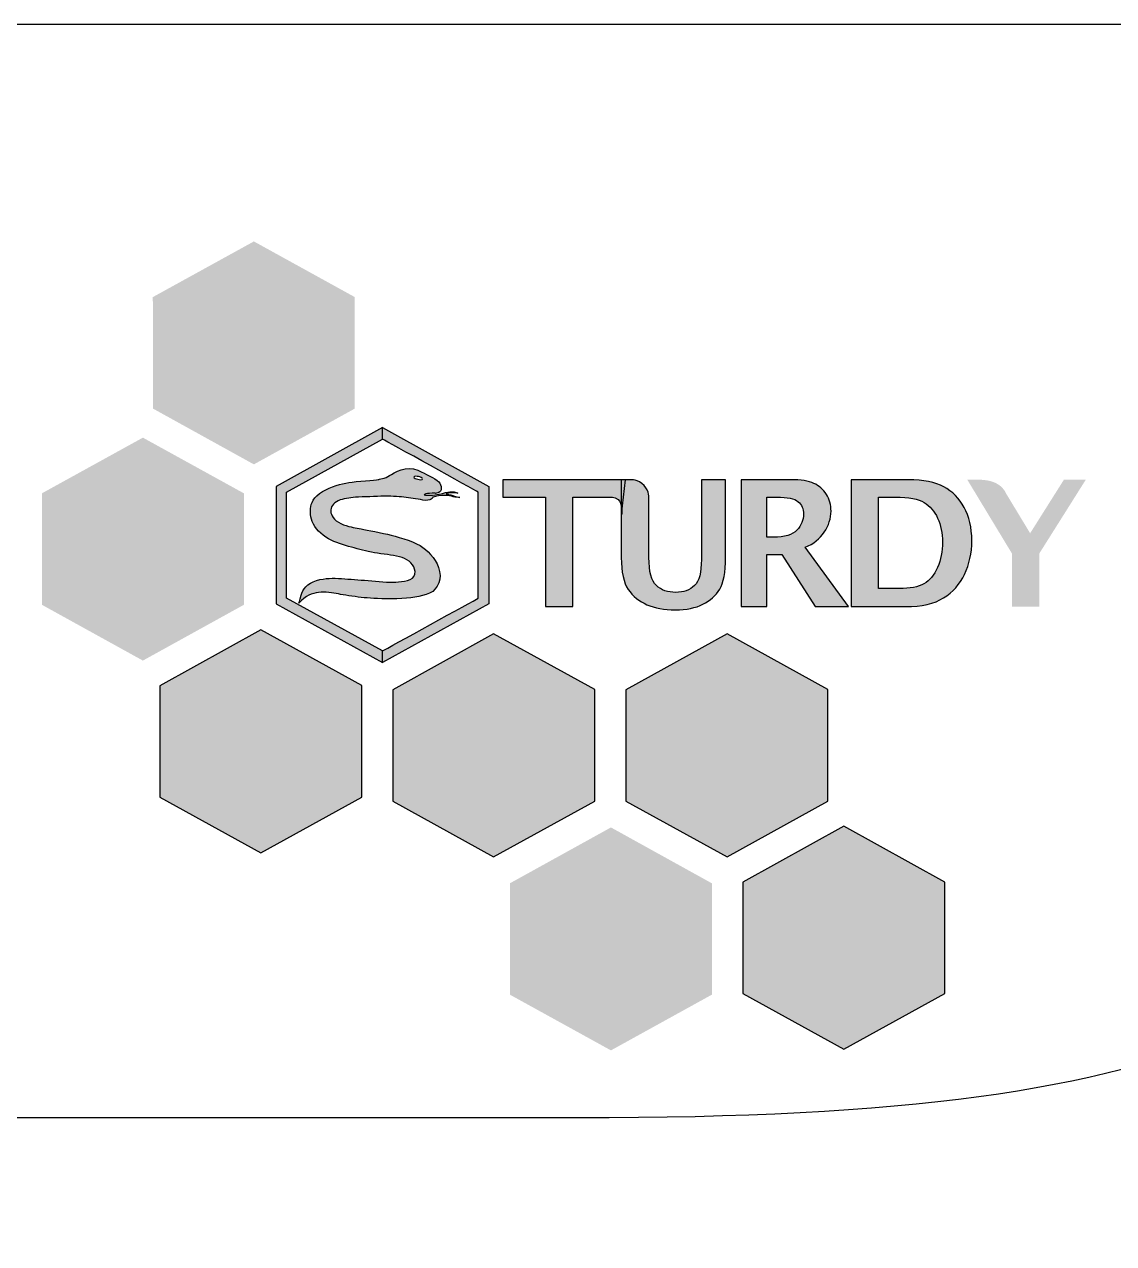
# Model space of a CAD drawing. Header units: millimetres. Extents: x -180913 to 13185, y -18310 to 9270.
# Drawn here: x 5751.2 to 5823.3, y 3853.8 to 3934.6 of the extents above; entities that cross this region are included whole.
import ezdxf

# ---------------------------------------------------------------- set-up
doc = ezdxf.new("R2010")
doc.units = ezdxf.units.MM
doc.header["$MEASUREMENT"] = 0
doc.layers.get('0').update_dxf_attribs({"lineweight": 25})

msp = doc.modelspace()

# ---------------------------------------------------------------- hatches: boundary and pattern name
h = msp.add_hatch(color=256)
edge = h.paths.add_edge_path()
edge.add_spline(control_points=[(5759.703, 3916.495), (5759.703, 3916.495), (5759.712, 3909.113), (5759.712, 3909.113)], knot_values=[-0.833333, -0.833333, -0.833333, -0.833333, -0.666667, -0.666667, -0.666667, -0.666667], degree=3, periodic=0)
edge.add_spline(control_points=[(5759.712, 3909.113), (5759.712, 3909.113), (5766.394, 3905.418), (5766.394, 3905.418)], knot_values=[-0.666667, -0.666667, -0.666667, -0.666667, -0.5, -0.5, -0.5, -0.5], degree=3, periodic=0)
edge.add_spline(control_points=[(5766.394, 3905.418), (5766.394, 3905.418), (5773.077, 3909.113), (5773.077, 3909.113)], knot_values=[-0.5, -0.5, -0.5, -0.5, -0.333333, -0.333333, -0.333333, -0.333333], degree=3, periodic=0)
edge.add_spline(control_points=[(5773.077, 3909.113), (5773.077, 3909.113), (5773.077, 3916.495), (5773.077, 3916.495)], knot_values=[-0.333333, -0.333333, -0.333333, -0.333333, -0.166667, -0.166667, -0.166667, -0.166667], degree=3, periodic=0)
edge.add_spline(control_points=[(5773.077, 3916.495), (5773.077, 3916.495), (5766.394, 3920.181), (5766.394, 3920.181)], knot_values=[-0.166667, -0.166667, -0.166667, -0.166667, 0, 0, 0, 0], degree=3, periodic=0)
edge.add_spline(control_points=[(5766.394, 3920.181), (5766.394, 3920.181), (5759.703, 3916.495), (5759.703, 3916.495)], knot_values=[-1, -1, -1, -1, -0.833333, -0.833333, -0.833333, -0.833333], degree=3, periodic=0)
h = msp.add_hatch(color=256)
edge = h.paths.add_edge_path()
edge.add_spline(control_points=[(5767.868, 3903.963), (5767.868, 3903.963), (5774.92, 3907.859), (5774.92, 3907.859), (5774.92, 3907.859), (5774.92, 3907.859), (5774.92, 3907.094), (5774.92, 3907.094), (5774.92, 3907.094), (5774.92, 3907.094), (5768.565, 3903.584), (5768.565, 3903.584), (5768.565, 3903.584), (5768.565, 3903.584), (5768.565, 3896.563), (5768.565, 3896.563), (5768.565, 3896.563), (5768.565, 3896.563), (5774.92, 3893.063), (5774.92, 3893.063), (5774.92, 3893.063), (5774.92, 3893.063), (5774.92, 3892.296), (5774.92, 3892.296), (5774.92, 3892.296), (5774.92, 3892.296), (5767.868, 3896.185), (5767.868, 3896.185), (5767.868, 3896.185), (5767.868, 3896.185), (5767.868, 3903.963), (5767.868, 3903.963)], knot_values=[0, 0, 0, 0, 0.125, 0.125, 0.125, 0.125, 0.25, 0.25, 0.25, 0.25, 0.375, 0.375, 0.375, 0.375, 0.5, 0.5, 0.5, 0.5, 0.625, 0.625, 0.625, 0.625, 0.75, 0.75, 0.75, 0.75, 0.875, 0.875, 0.875, 0.875, 1, 1, 1, 1], degree=3, periodic=1)
h = msp.add_hatch(color=256)
edge = h.paths.add_edge_path()
edge.add_spline(control_points=[(5774.92, 3892.296), (5774.92, 3892.296), (5781.943, 3896.185), (5781.943, 3896.185), (5781.943, 3896.185), (5781.943, 3896.185), (5781.943, 3903.963), (5781.943, 3903.963), (5781.943, 3903.963), (5781.943, 3903.963), (5774.92, 3907.859), (5774.92, 3907.859), (5774.92, 3907.859), (5774.92, 3907.859), (5774.92, 3907.094), (5774.92, 3907.094), (5774.92, 3907.094), (5775.236, 3906.917), (5780.94, 3903.761), (5781.247, 3903.584), (5781.247, 3903.584), (5781.247, 3903.23), (5781.256, 3896.917), (5781.256, 3896.563), (5781.256, 3896.563), (5780.94, 3896.387), (5775.236, 3893.239), (5774.92, 3893.063), (5774.92, 3893.063), (5774.92, 3893.063), (5774.92, 3892.296), (5774.92, 3892.296)], knot_values=[0, 0, 0, 0, 0.125, 0.125, 0.125, 0.125, 0.25, 0.25, 0.25, 0.25, 0.375, 0.375, 0.375, 0.375, 0.5, 0.5, 0.5, 0.5, 0.625, 0.625, 0.625, 0.625, 0.75, 0.75, 0.75, 0.75, 0.875, 0.875, 0.875, 0.875, 1, 1, 1, 1], degree=3, periodic=1)
h = msp.add_hatch(color=256)
edge = h.paths.add_edge_path()
edge.add_spline(control_points=[(5752.358, 3903.501), (5752.358, 3903.501), (5752.358, 3896.12), (5752.358, 3896.12)], knot_values=[-0.833333, -0.833333, -0.833333, -0.833333, -0.666667, -0.666667, -0.666667, -0.666667], degree=3, periodic=0)
edge.add_spline(control_points=[(5752.358, 3896.12), (5752.358, 3896.12), (5759.045, 3892.425), (5759.045, 3892.425)], knot_values=[-0.666667, -0.666667, -0.666667, -0.666667, -0.5, -0.5, -0.5, -0.5], degree=3, periodic=0)
edge.add_spline(control_points=[(5759.045, 3892.425), (5759.045, 3892.425), (5765.733, 3896.12), (5765.733, 3896.12)], knot_values=[-0.5, -0.5, -0.5, -0.5, -0.333333, -0.333333, -0.333333, -0.333333], degree=3, periodic=0)
edge.add_spline(control_points=[(5765.733, 3896.12), (5765.733, 3896.12), (5765.733, 3903.501), (5765.733, 3903.501)], knot_values=[-0.333333, -0.333333, -0.333333, -0.333333, -0.166667, -0.166667, -0.166667, -0.166667], degree=3, periodic=0)
edge.add_spline(control_points=[(5765.733, 3903.501), (5765.733, 3903.501), (5759.045, 3907.188), (5759.045, 3907.188)], knot_values=[-0.166667, -0.166667, -0.166667, -0.166667, 0, 0, 0, 0], degree=3, periodic=0)
edge.add_spline(control_points=[(5759.045, 3907.188), (5759.045, 3907.188), (5752.358, 3903.501), (5752.358, 3903.501)], knot_values=[-1, -1, -1, -1, -0.833333, -0.833333, -0.833333, -0.833333], degree=3, periodic=0)
h = msp.add_hatch(color=256)
edge = h.paths.add_edge_path(flags=16)
edge.add_spline(control_points=[(5777.249, 3904.43), (5777.166, 3904.451), (5776.969, 3904.516), (5776.987, 3904.582), (5776.987, 3904.582), (5777.005, 3904.648), (5777.213, 3904.631), (5777.3, 3904.607), (5777.3, 3904.607), (5777.375, 3904.586), (5777.575, 3904.532), (5777.569, 3904.453), (5777.569, 3904.453), (5777.562, 3904.374), (5777.333, 3904.409), (5777.249, 3904.43)], knot_values=[0, 0, 0, 0, 0.25, 0.25, 0.25, 0.25, 0.5, 0.5, 0.5, 0.5, 0.75, 0.75, 0.75, 0.75, 1, 1, 1, 1], degree=3, periodic=1)
edge = h.paths.add_edge_path()
edge.add_spline(control_points=[(5779.562, 3903.36), (5779.692, 3903.304), (5779.965, 3903.225), (5780.032, 3903.229), (5780.032, 3903.229), (5780.032, 3903.229), (5780.032, 3903.229), (5780.032, 3903.229)], knot_values=[-1, -1, -1, -1, -0.978723, -0.978723, -0.978723, -0.978723, -0.978723, -0.978723, -0.978723, -0.978723], degree=3, periodic=0)
edge.add_spline(control_points=[(5780.032, 3903.229), (5780.032, 3903.229), (5779.692, 3903.24), (5779.587, 3903.276), (5779.587, 3903.276), (5779.483, 3903.312), (5779.24, 3903.368), (5779.038, 3903.364), (5779.038, 3903.364), (5778.837, 3903.36), (5778.404, 3903.304), (5778.258, 3903.254), (5778.258, 3903.254), (5778.258, 3903.254), (5778.141, 3902.941), (5777.572, 3903.056), (5777.572, 3903.056), (5777.162, 3903.138), (5776.73, 3903.192), (5776.332, 3903.24), (5776.332, 3903.24), (5775.934, 3903.288), (5775.414, 3903.332), (5774.811, 3903.304), (5774.811, 3903.304), (5774.208, 3903.276), (5773.349, 3903.268), (5772.963, 3903.224), (5772.963, 3903.224), (5772.578, 3903.18), (5772.163, 3903.128), (5771.861, 3902.944), (5771.861, 3902.944), (5771.56, 3902.759), (5771.438, 3902.447), (5771.493, 3902.21), (5771.493, 3902.21), (5771.547, 3901.974), (5771.811, 3901.605), (5772.331, 3901.421), (5772.331, 3901.421), (5772.85, 3901.237), (5773.114, 3901.221), (5773.508, 3901.144), (5773.508, 3901.144), (5773.902, 3901.068), (5774.853, 3900.892), (5775.49, 3900.728), (5775.49, 3900.728), (5776.127, 3900.563), (5777.141, 3900.259), (5777.585, 3899.914), (5777.585, 3899.914), (5778.029, 3899.57), (5778.569, 3899.029), (5778.695, 3898.328), (5778.695, 3898.328), (5778.821, 3897.626), (5778.452, 3896.969), (5777.803, 3896.797), (5777.803, 3896.797), (5777.153, 3896.625), (5776.483, 3896.505), (5775.511, 3896.513), (5775.511, 3896.513), (5774.539, 3896.521), (5774.023, 3896.549), (5773.5, 3896.609), (5773.5, 3896.609), (5772.976, 3896.669), (5772.352, 3896.773), (5771.987, 3896.837), (5771.987, 3896.837), (5771.623, 3896.901), (5771.116, 3897.013), (5770.68, 3896.937), (5770.68, 3896.937), (5770.244, 3896.861), (5769.834, 3896.749), (5769.369, 3896.224), (5769.369, 3896.224), (5769.369, 3896.224), (5769.436, 3896.38), (5769.52, 3896.753), (5769.52, 3896.753), (5769.603, 3897.126), (5769.926, 3897.55), (5770.538, 3897.727), (5770.538, 3897.727), (5771.149, 3897.903), (5771.627, 3897.891), (5772.197, 3897.855), (5772.197, 3897.855), (5772.767, 3897.819), (5773.32, 3897.775), (5773.956, 3897.719), (5773.956, 3897.719), (5774.593, 3897.663), (5775.331, 3897.598), (5775.787, 3897.626), (5775.787, 3897.626), (5776.244, 3897.655), (5776.977, 3897.679), (5777.053, 3898.147), (5777.053, 3898.147), (5777.128, 3898.616), (5776.801, 3899.009), (5776.374, 3899.181), (5776.374, 3899.181), (5775.946, 3899.353), (5775.393, 3899.422), (5774.807, 3899.502), (5774.807, 3899.502), (5774.22, 3899.582), (5773.693, 3899.706), (5773.223, 3899.834), (5773.223, 3899.834), (5772.754, 3899.962), (5772.184, 3900.107), (5771.694, 3900.315), (5771.694, 3900.315), (5771.204, 3900.523), (5770.701, 3900.884), (5770.425, 3901.305), (5770.425, 3901.305), (5770.148, 3901.725), (5770.127, 3902.206), (5770.144, 3902.503), (5770.144, 3902.503), (5770.161, 3902.799), (5770.341, 3903.284), (5770.931, 3903.621), (5770.931, 3903.621), (5771.522, 3903.957), (5772.163, 3904.126), (5772.678, 3904.214), (5772.678, 3904.214), (5773.194, 3904.302), (5774.437, 3904.371), (5774.632, 3904.417), (5774.632, 3904.417), (5774.664, 3904.424), (5775.096, 3904.492), (5775.373, 3904.673), (5775.373, 3904.673), (5775.649, 3904.855), (5776.55, 3905.376), (5777.241, 3905.043), (5777.241, 3905.043), (5777.932, 3904.711), (5778.039, 3904.652), (5778.539, 3904.348), (5778.539, 3904.348), (5778.815, 3904.18), (5778.87, 3903.691), (5778.712, 3903.593), (5778.712, 3903.593), (5778.528, 3903.478), (5778.401, 3903.502), (5778.401, 3903.502), (5778.401, 3903.502), (5778.401, 3903.502), (5778.02, 3903.505), (5777.89, 3903.484), (5777.89, 3903.484), (5777.761, 3903.464), (5777.547, 3903.396), (5777.748, 3903.388), (5777.748, 3903.388), (5777.949, 3903.38), (5778.448, 3903.372), (5778.808, 3903.472), (5778.808, 3903.472), (5779.168, 3903.573), (5779.603, 3903.7), (5779.907, 3903.502)], knot_values=[-0.978723, -0.978723, -0.978723, -0.978723, -0.957447, -0.957447, -0.957447, -0.957447, -0.93617, -0.93617, -0.93617, -0.93617, -0.914894, -0.914894, -0.914894, -0.914894, -0.893617, -0.893617, -0.893617, -0.893617, -0.87234, -0.87234, -0.87234, -0.87234, -0.851064, -0.851064, -0.851064, -0.851064, -0.829787, -0.829787, -0.829787, -0.829787, -0.808511, -0.808511, -0.808511, -0.808511, -0.787234, -0.787234, -0.787234, -0.787234, -0.765957, -0.765957, -0.765957, -0.765957, -0.744681, -0.744681, -0.744681, -0.744681, -0.723404, -0.723404, -0.723404, -0.723404, -0.702128, -0.702128, -0.702128, -0.702128, -0.680851, -0.680851, -0.680851, -0.680851, -0.659574, -0.659574, -0.659574, -0.659574, -0.638298, -0.638298, -0.638298, -0.638298, -0.617021, -0.617021, -0.617021, -0.617021, -0.595745, -0.595745, -0.595745, -0.595745, -0.574468, -0.574468, -0.574468, -0.574468, -0.553191, -0.553191, -0.553191, -0.553191, -0.531915, -0.531915, -0.531915, -0.531915, -0.510638, -0.510638, -0.510638, -0.510638, -0.489362, -0.489362, -0.489362, -0.489362, -0.468085, -0.468085, -0.468085, -0.468085, -0.446809, -0.446809, -0.446809, -0.446809, -0.425532, -0.425532, -0.425532, -0.425532, -0.404255, -0.404255, -0.404255, -0.404255, -0.382979, -0.382979, -0.382979, -0.382979, -0.361702, -0.361702, -0.361702, -0.361702, -0.340426, -0.340426, -0.340426, -0.340426, -0.319149, -0.319149, -0.319149, -0.319149, -0.297872, -0.297872, -0.297872, -0.297872, -0.276596, -0.276596, -0.276596, -0.276596, -0.255319, -0.255319, -0.255319, -0.255319, -0.234043, -0.234043, -0.234043, -0.234043, -0.212766, -0.212766, -0.212766, -0.212766, -0.191489, -0.191489, -0.191489, -0.191489, -0.170213, -0.170213, -0.170213, -0.170213, -0.148936, -0.148936, -0.148936, -0.148936, -0.12766, -0.12766, -0.12766, -0.12766, -0.106383, -0.106383, -0.106383, -0.106383, -0.085106, -0.085106, -0.085106, -0.085106, -0.06383, -0.06383, -0.06383, -0.06383, -0.042553, -0.042553, -0.042553, -0.042553], degree=3, periodic=0)
edge.add_spline(control_points=[(5779.907, 3903.502), (5779.907, 3903.502), (5779.625, 3903.613), (5779.135, 3903.46), (5779.135, 3903.46), (5779.135, 3903.46), (5779.432, 3903.416), (5779.562, 3903.36)], knot_values=[-0.042553, -0.042553, -0.042553, -0.042553, -0.021277, -0.021277, -0.021277, -0.021277, 0, 0, 0, 0], degree=3, periodic=0)
h = msp.add_hatch(color=256)
edge = h.paths.add_edge_path()
edge.add_spline(control_points=[(5785.693, 3896.001), (5785.693, 3896.001), (5785.693, 3903.242), (5785.693, 3903.242), (5785.693, 3903.242), (5785.693, 3903.242), (5782.887, 3903.242), (5782.887, 3903.242), (5782.887, 3903.242), (5782.887, 3903.242), (5782.887, 3904.402), (5782.887, 3904.402), (5782.887, 3904.402), (5782.887, 3904.402), (5790.997, 3904.402), (5790.997, 3904.402), (5790.997, 3904.402), (5790.997, 3904.402), (5790.746, 3902.092), (5790.746, 3902.092), (5790.746, 3902.092), (5790.746, 3902.092), (5790.797, 3902.887), (5790.519, 3903.085), (5790.519, 3903.085), (5790.242, 3903.283), (5789.974, 3903.242), (5789.974, 3903.242), (5789.974, 3903.242), (5789.974, 3903.242), (5789.733, 3903.242), (5789.733, 3903.242), (5789.733, 3903.242), (5789.733, 3903.242), (5787.517, 3903.242), (5787.517, 3903.242), (5787.517, 3903.242), (5787.517, 3903.242), (5787.517, 3896.001), (5787.517, 3896.001), (5787.517, 3896.001), (5787.517, 3896.001), (5785.693, 3896.001), (5785.693, 3896.001)], knot_values=[0, 0, 0, 0, 0.090909, 0.090909, 0.090909, 0.090909, 0.181818, 0.181818, 0.181818, 0.181818, 0.272727, 0.272727, 0.272727, 0.272727, 0.363636, 0.363636, 0.363636, 0.363636, 0.454545, 0.454545, 0.454545, 0.454545, 0.545455, 0.545455, 0.545455, 0.545455, 0.636364, 0.636364, 0.636364, 0.636364, 0.727273, 0.727273, 0.727273, 0.727273, 0.818182, 0.818182, 0.818182, 0.818182, 0.909091, 0.909091, 0.909091, 0.909091, 1, 1, 1, 1], degree=3, periodic=1)
h = msp.add_hatch(color=256)
edge = h.paths.add_edge_path()
edge.add_spline(control_points=[(5790.724, 3904.402), (5790.724, 3904.402), (5791.338, 3904.402), (5791.338, 3904.402), (5791.338, 3904.402), (5791.338, 3904.402), (5791.846, 3904.433), (5792.239, 3904.018), (5792.239, 3904.018), (5792.597, 3903.638), (5792.549, 3903.171), (5792.549, 3903.171), (5792.549, 3903.171), (5792.549, 3903.171), (5792.549, 3899.247), (5792.549, 3899.247), (5792.549, 3899.247), (5792.549, 3898.315), (5792.714, 3897.697), (5793.044, 3897.394), (5793.044, 3897.394), (5793.375, 3897.09), (5793.804, 3896.939), (5794.329, 3896.939), (5794.329, 3896.939), (5794.848, 3896.939), (5795.261, 3897.088), (5795.568, 3897.388), (5795.568, 3897.388), (5795.875, 3897.688), (5796.028, 3898.265), (5796.028, 3899.122), (5796.028, 3899.122), (5796.028, 3899.122), (5796.028, 3904.402), (5796.028, 3904.402), (5796.028, 3904.402), (5796.028, 3904.402), (5797.621, 3904.402), (5797.621, 3904.402), (5797.621, 3904.402), (5797.621, 3904.402), (5797.621, 3899.241), (5797.621, 3899.241), (5797.621, 3899.241), (5797.621, 3898.268), (5797.493, 3897.571), (5797.238, 3897.149), (5797.238, 3897.149), (5796.983, 3896.728), (5796.613, 3896.395), (5796.131, 3896.153), (5796.131, 3896.153), (5795.649, 3895.911), (5795.036, 3895.79), (5794.297, 3895.79), (5794.297, 3895.79), (5793.568, 3895.79), (5792.944, 3895.903), (5792.421, 3896.127), (5792.421, 3896.127), (5791.899, 3896.352), (5791.485, 3896.687), (5791.18, 3897.132), (5791.18, 3897.132), (5790.877, 3897.576), (5790.724, 3898.286), (5790.724, 3899.258), (5790.724, 3899.258), (5790.724, 3899.258), (5790.724, 3904.402), (5790.724, 3904.402)], knot_values=[0, 0, 0, 0, 0.055556, 0.055556, 0.055556, 0.055556, 0.111111, 0.111111, 0.111111, 0.111111, 0.166667, 0.166667, 0.166667, 0.166667, 0.222222, 0.222222, 0.222222, 0.222222, 0.277778, 0.277778, 0.277778, 0.277778, 0.333333, 0.333333, 0.333333, 0.333333, 0.388889, 0.388889, 0.388889, 0.388889, 0.444444, 0.444444, 0.444444, 0.444444, 0.5, 0.5, 0.5, 0.5, 0.555556, 0.555556, 0.555556, 0.555556, 0.611111, 0.611111, 0.611111, 0.611111, 0.666667, 0.666667, 0.666667, 0.666667, 0.722222, 0.722222, 0.722222, 0.722222, 0.777778, 0.777778, 0.777778, 0.777778, 0.833333, 0.833333, 0.833333, 0.833333, 0.888889, 0.888889, 0.888889, 0.888889, 0.944444, 0.944444, 0.944444, 0.944444, 1, 1, 1, 1], degree=3, periodic=1)
h = msp.add_hatch(color=256)
edge = h.paths.add_edge_path(flags=16)
edge.add_spline(control_points=[(5800.368, 3900.589), (5800.368, 3900.589), (5800.786, 3900.589), (5800.786, 3900.589), (5800.786, 3900.589), (5801.536, 3900.589), (5802.057, 3900.746), (5802.347, 3901.061), (5802.347, 3901.061), (5802.637, 3901.376), (5802.784, 3901.731), (5802.784, 3902.128), (5802.784, 3902.128), (5802.784, 3902.473), (5802.666, 3902.746), (5802.432, 3902.948), (5802.432, 3902.948), (5802.198, 3903.151), (5801.722, 3903.252), (5801.004, 3903.252), (5801.004, 3903.252), (5801.004, 3903.252), (5800.368, 3903.252), (5800.368, 3903.252), (5800.368, 3903.252), (5800.368, 3903.252), (5800.368, 3900.589), (5800.368, 3900.589)], knot_values=[0, 0, 0, 0, 0.142857, 0.142857, 0.142857, 0.142857, 0.285714, 0.285714, 0.285714, 0.285714, 0.428571, 0.428571, 0.428571, 0.428571, 0.571429, 0.571429, 0.571429, 0.571429, 0.714286, 0.714286, 0.714286, 0.714286, 0.857143, 0.857143, 0.857143, 0.857143, 1, 1, 1, 1], degree=3, periodic=1)
edge = h.paths.add_edge_path()
edge.add_spline(control_points=[(5798.65, 3896.001), (5798.65, 3896.001), (5798.65, 3904.402), (5798.65, 3904.402), (5798.65, 3904.402), (5798.65, 3904.402), (5801.933, 3904.402), (5801.933, 3904.402), (5801.933, 3904.402), (5802.606, 3904.402), (5803.118, 3904.322), (5803.47, 3904.161), (5803.47, 3904.161), (5803.821, 3904), (5804.099, 3903.756), (5804.302, 3903.429), (5804.302, 3903.429), (5804.505, 3903.102), (5804.608, 3902.732), (5804.608, 3902.32), (5804.608, 3902.32), (5804.608, 3901.829), (5804.458, 3901.365), (5804.163, 3900.928), (5804.163, 3900.928), (5803.866, 3900.491), (5803.447, 3900.158), (5802.906, 3899.928), (5802.906, 3899.928), (5802.906, 3899.928), (5805.772, 3896.001), (5805.772, 3896.001), (5805.772, 3896.001), (5805.772, 3896.001), (5803.55, 3896.001), (5803.55, 3896.001), (5803.55, 3896.001), (5803.55, 3896.001), (5801.361, 3899.44), (5801.361, 3899.44), (5801.361, 3899.44), (5801.361, 3899.44), (5800.368, 3899.44), (5800.368, 3899.44), (5800.368, 3899.44), (5800.368, 3899.44), (5800.368, 3896.001), (5800.368, 3896.001), (5800.368, 3896.001), (5800.368, 3896.001), (5798.65, 3896.001), (5798.65, 3896.001)], knot_values=[0, 0, 0, 0, 0.076923, 0.076923, 0.076923, 0.076923, 0.153846, 0.153846, 0.153846, 0.153846, 0.230769, 0.230769, 0.230769, 0.230769, 0.307692, 0.307692, 0.307692, 0.307692, 0.384615, 0.384615, 0.384615, 0.384615, 0.461538, 0.461538, 0.461538, 0.461538, 0.538462, 0.538462, 0.538462, 0.538462, 0.615385, 0.615385, 0.615385, 0.615385, 0.692308, 0.692308, 0.692308, 0.692308, 0.769231, 0.769231, 0.769231, 0.769231, 0.846154, 0.846154, 0.846154, 0.846154, 0.923077, 0.923077, 0.923077, 0.923077, 1, 1, 1, 1], degree=3, periodic=1)
h = msp.add_hatch(color=256)
edge = h.paths.add_edge_path(flags=16)
edge.add_spline(control_points=[(5807.762, 3897.19), (5807.762, 3897.19), (5809.128, 3897.19), (5809.128, 3897.19), (5809.128, 3897.19), (5809.84, 3897.19), (5810.386, 3897.297), (5810.764, 3897.509), (5810.764, 3897.509), (5811.142, 3897.721), (5811.441, 3898.08), (5811.661, 3898.586), (5811.661, 3898.586), (5811.879, 3899.091), (5811.99, 3899.654), (5811.99, 3900.276), (5811.99, 3900.276), (5811.99, 3900.87), (5811.884, 3901.397), (5811.669, 3901.855), (5811.669, 3901.855), (5811.456, 3902.313), (5811.16, 3902.661), (5810.782, 3902.897), (5810.782, 3902.897), (5810.404, 3903.134), (5809.766, 3903.252), (5808.866, 3903.252), (5808.866, 3903.252), (5808.866, 3903.252), (5807.762, 3903.252), (5807.762, 3903.252), (5807.762, 3903.252), (5807.762, 3903.252), (5807.762, 3897.19), (5807.762, 3897.19)], knot_values=[0, 0, 0, 0, 0.111111, 0.111111, 0.111111, 0.111111, 0.222222, 0.222222, 0.222222, 0.222222, 0.333333, 0.333333, 0.333333, 0.333333, 0.444444, 0.444444, 0.444444, 0.444444, 0.555556, 0.555556, 0.555556, 0.555556, 0.666667, 0.666667, 0.666667, 0.666667, 0.777778, 0.777778, 0.777778, 0.777778, 0.888889, 0.888889, 0.888889, 0.888889, 1, 1, 1, 1], degree=3, periodic=1)
edge = h.paths.add_edge_path()
edge.add_spline(control_points=[(5805.938, 3896.001), (5805.938, 3896.001), (5805.938, 3904.402), (5805.938, 3904.402), (5805.938, 3904.402), (5805.938, 3904.402), (5809.718, 3904.402), (5809.718, 3904.402), (5809.718, 3904.402), (5810.73, 3904.402), (5811.518, 3904.247), (5812.081, 3903.937), (5812.081, 3903.937), (5812.646, 3903.626), (5813.095, 3903.169), (5813.429, 3902.566), (5813.429, 3902.566), (5813.763, 3901.962), (5813.931, 3901.232), (5813.931, 3900.378), (5813.931, 3900.378), (5813.931, 3899.541), (5813.771, 3898.794), (5813.453, 3898.136), (5813.453, 3898.136), (5813.135, 3897.477), (5812.671, 3896.956), (5812.062, 3896.574), (5812.062, 3896.574), (5811.452, 3896.192), (5810.617, 3896.001), (5809.558, 3896.001), (5809.558, 3896.001), (5809.558, 3896.001), (5805.938, 3896.001), (5805.938, 3896.001)], knot_values=[0, 0, 0, 0, 0.111111, 0.111111, 0.111111, 0.111111, 0.222222, 0.222222, 0.222222, 0.222222, 0.333333, 0.333333, 0.333333, 0.333333, 0.444444, 0.444444, 0.444444, 0.444444, 0.555556, 0.555556, 0.555556, 0.555556, 0.666667, 0.666667, 0.666667, 0.666667, 0.777778, 0.777778, 0.777778, 0.777778, 0.888889, 0.888889, 0.888889, 0.888889, 1, 1, 1, 1], degree=3, periodic=1)
h = msp.add_hatch(color=256)
edge = h.paths.add_edge_path()
edge.add_spline(control_points=[(5813.633, 3904.402), (5813.633, 3904.402), (5816.586, 3899.52), (5816.586, 3899.52)], knot_values=[-0.181818, -0.181818, -0.181818, -0.181818, -0.090909, -0.090909, -0.090909, -0.090909], degree=3, periodic=0)
edge.add_spline(control_points=[(5816.586, 3899.52), (5816.586, 3899.52), (5816.586, 3896.001), (5816.586, 3896.001)], knot_values=[-0.090909, -0.090909, -0.090909, -0.090909, 0, 0, 0, 0], degree=3, periodic=0)
edge.add_spline(control_points=[(5816.586, 3896.001), (5816.586, 3896.001), (5818.41, 3896.001), (5818.41, 3896.001)], knot_values=[-1, -1, -1, -1, -0.909091, -0.909091, -0.909091, -0.909091], degree=3, periodic=0)
edge.add_spline(control_points=[(5818.41, 3896.001), (5818.41, 3896.001), (5818.41, 3899.531), (5818.41, 3899.531)], knot_values=[-0.909091, -0.909091, -0.909091, -0.909091, -0.818182, -0.818182, -0.818182, -0.818182], degree=3, periodic=0)
edge.add_spline(control_points=[(5818.41, 3899.531), (5818.41, 3899.531), (5821.478, 3904.402), (5821.478, 3904.402)], knot_values=[-0.818182, -0.818182, -0.818182, -0.818182, -0.727273, -0.727273, -0.727273, -0.727273], degree=3, periodic=0)
edge.add_spline(control_points=[(5821.478, 3904.402), (5821.478, 3904.402), (5820.029, 3904.402), (5820.029, 3904.402)], knot_values=[-0.727273, -0.727273, -0.727273, -0.727273, -0.636364, -0.636364, -0.636364, -0.636364], degree=3, periodic=0)
edge.add_spline(control_points=[(5820.029, 3904.402), (5820.029, 3904.402), (5817.794, 3900.857), (5817.794, 3900.857)], knot_values=[-0.636364, -0.636364, -0.636364, -0.636364, -0.545455, -0.545455, -0.545455, -0.545455], degree=3, periodic=0)
edge.add_spline(control_points=[(5817.794, 3900.857), (5817.794, 3900.857), (5816.195, 3903.5), (5816.195, 3903.5)], knot_values=[-0.545455, -0.545455, -0.545455, -0.545455, -0.454545, -0.454545, -0.454545, -0.454545], degree=3, periodic=0)
edge.add_spline(control_points=[(5816.195, 3903.5), (5816.195, 3903.5), (5816.032, 3903.927), (5815.525, 3904.178)], knot_values=[-0.454545, -0.454545, -0.454545, -0.454545, -0.363636, -0.363636, -0.363636, -0.363636], degree=3, periodic=0)
edge.add_spline(control_points=[(5815.525, 3904.178), (5815.018, 3904.43), (5814.335, 3904.402), (5814.335, 3904.402)], knot_values=[-0.363636, -0.363636, -0.363636, -0.363636, -0.27273, -0.27273, -0.27273, -0.27273], degree=3, periodic=0)
edge.add_spline(control_points=[(5814.335, 3904.402), (5814.335, 3904.402), (5814.335, 3904.402), (5814.335, 3904.402)], knot_values=[-0.27273, -0.27273, -0.27273, -0.27273, -0.272728, -0.272728, -0.272728, -0.272728], degree=3, periodic=0)
edge.add_spline(control_points=[(5814.335, 3904.402), (5814.335, 3904.402), (5814.335, 3904.402), (5814.335, 3904.402)], knot_values=[-0.272728, -0.272728, -0.272728, -0.272728, -0.272727, -0.272727, -0.272727, -0.272727], degree=3, periodic=0)
edge.add_spline(control_points=[(5814.335, 3904.402), (5814.335, 3904.402), (5813.633, 3904.402), (5813.633, 3904.402)], knot_values=[-0.272727, -0.272727, -0.272727, -0.272727, -0.181818, -0.181818, -0.181818, -0.181818], degree=3, periodic=0)
h = msp.add_hatch(color=256)
edge = h.paths.add_edge_path()
edge.add_spline(control_points=[(5766.851, 3894.452), (5766.851, 3894.452), (5773.533, 3890.765), (5773.533, 3890.765), (5773.533, 3890.765), (5773.533, 3890.765), (5773.533, 3883.376), (5773.533, 3883.376), (5773.533, 3883.376), (5773.533, 3883.376), (5766.851, 3879.688), (5766.851, 3879.688), (5766.851, 3879.688), (5766.851, 3879.688), (5760.169, 3883.376), (5760.169, 3883.376), (5760.169, 3883.376), (5760.169, 3883.376), (5760.16, 3890.756), (5760.16, 3890.756), (5760.16, 3890.756), (5760.16, 3890.756), (5766.851, 3894.452), (5766.851, 3894.452)], knot_values=[0, 0, 0, 0, 0.166667, 0.166667, 0.166667, 0.166667, 0.333333, 0.333333, 0.333333, 0.333333, 0.5, 0.5, 0.5, 0.5, 0.666667, 0.666667, 0.666667, 0.666667, 0.833333, 0.833333, 0.833333, 0.833333, 1, 1, 1, 1], degree=3, periodic=1)
h = msp.add_hatch(color=256)
edge = h.paths.add_edge_path()
edge.add_spline(control_points=[(5782.27, 3894.195), (5782.27, 3894.195), (5788.961, 3890.509), (5788.961, 3890.509), (5788.961, 3890.509), (5788.961, 3890.509), (5788.961, 3883.119), (5788.961, 3883.119), (5788.961, 3883.119), (5788.961, 3883.119), (5782.27, 3879.431), (5782.27, 3879.431), (5782.27, 3879.431), (5782.27, 3879.431), (5775.587, 3883.119), (5775.587, 3883.119), (5775.587, 3883.119), (5775.587, 3883.119), (5775.587, 3890.499), (5775.587, 3890.499), (5775.587, 3890.499), (5775.587, 3890.499), (5782.27, 3894.195), (5782.27, 3894.195)], knot_values=[0, 0, 0, 0, 0.166667, 0.166667, 0.166667, 0.166667, 0.333333, 0.333333, 0.333333, 0.333333, 0.5, 0.5, 0.5, 0.5, 0.666667, 0.666667, 0.666667, 0.666667, 0.833333, 0.833333, 0.833333, 0.833333, 1, 1, 1, 1], degree=3, periodic=1)
h = msp.add_hatch(color=256)
edge = h.paths.add_edge_path()
edge.add_spline(control_points=[(5805.456, 3881.462), (5805.456, 3881.462), (5812.138, 3877.763), (5812.138, 3877.763), (5812.138, 3877.763), (5812.138, 3877.763), (5812.138, 3870.389), (5812.138, 3870.389), (5812.138, 3870.389), (5812.138, 3870.389), (5805.456, 3866.699), (5805.456, 3866.699), (5805.456, 3866.699), (5805.456, 3866.699), (5798.764, 3870.389), (5798.764, 3870.389), (5798.764, 3870.389), (5798.764, 3870.389), (5798.764, 3877.763), (5798.764, 3877.763), (5798.764, 3877.763), (5798.764, 3877.763), (5805.456, 3881.462), (5805.456, 3881.462)], knot_values=[0, 0, 0, 0, 0.166667, 0.166667, 0.166667, 0.166667, 0.333333, 0.333333, 0.333333, 0.333333, 0.5, 0.5, 0.5, 0.5, 0.666667, 0.666667, 0.666667, 0.666667, 0.833333, 0.833333, 0.833333, 0.833333, 1, 1, 1, 1], degree=3, periodic=1)
edge = h.paths.add_edge_path()
edge.add_spline(control_points=[(5797.724, 3894.195), (5797.724, 3894.195), (5804.407, 3890.509), (5804.407, 3890.509), (5804.407, 3890.509), (5804.407, 3890.509), (5804.407, 3883.119), (5804.407, 3883.119), (5804.407, 3883.119), (5804.407, 3883.119), (5797.724, 3879.431), (5797.724, 3879.431), (5797.724, 3879.431), (5797.724, 3879.431), (5791.033, 3883.119), (5791.033, 3883.119), (5791.033, 3883.119), (5791.033, 3883.119), (5791.033, 3890.499), (5791.033, 3890.499), (5791.033, 3890.499), (5791.033, 3890.499), (5797.724, 3894.195), (5797.724, 3894.195)], knot_values=[0, 0, 0, 0, 0.166667, 0.166667, 0.166667, 0.166667, 0.333333, 0.333333, 0.333333, 0.333333, 0.5, 0.5, 0.5, 0.5, 0.666667, 0.666667, 0.666667, 0.666667, 0.833333, 0.833333, 0.833333, 0.833333, 1, 1, 1, 1], degree=3, periodic=1)
h = msp.add_hatch(color=256)
edge = h.paths.add_edge_path()
edge.add_spline(control_points=[(5783.346, 3877.677), (5783.346, 3877.677), (5783.346, 3870.303), (5783.346, 3870.303)], knot_values=[-0.833333, -0.833333, -0.833333, -0.833333, -0.666667, -0.666667, -0.666667, -0.666667], degree=3, periodic=0)
edge.add_spline(control_points=[(5783.346, 3870.303), (5783.346, 3870.303), (5790.037, 3866.613), (5790.037, 3866.613)], knot_values=[-0.666667, -0.666667, -0.666667, -0.666667, -0.5, -0.5, -0.5, -0.5], degree=3, periodic=0)
edge.add_spline(control_points=[(5790.037, 3866.613), (5790.037, 3866.613), (5796.72, 3870.303), (5796.72, 3870.303)], knot_values=[-0.5, -0.5, -0.5, -0.5, -0.333333, -0.333333, -0.333333, -0.333333], degree=3, periodic=0)
edge.add_spline(control_points=[(5796.72, 3870.303), (5796.72, 3870.303), (5796.72, 3877.677), (5796.72, 3877.677)], knot_values=[-0.333333, -0.333333, -0.333333, -0.333333, -0.166667, -0.166667, -0.166667, -0.166667], degree=3, periodic=0)
edge.add_spline(control_points=[(5796.72, 3877.677), (5796.72, 3877.677), (5790.037, 3881.377), (5790.037, 3881.377)], knot_values=[-0.166667, -0.166667, -0.166667, -0.166667, 0, 0, 0, 0], degree=3, periodic=0)
edge.add_spline(control_points=[(5790.037, 3881.377), (5790.037, 3881.377), (5783.346, 3877.677), (5783.346, 3877.677)], knot_values=[-1, -1, -1, -1, -0.833333, -0.833333, -0.833333, -0.833333], degree=3, periodic=0)

# ---------------------------------------------------------------- linework, layer by layer
msp.add_lwpolyline([(5707.308, 3714.554), (6457.308, 3714.554), (6457.308, 3934.554), (5707.308, 3934.554), (5707.308, 3714.554)], close=True)
for points, knots in [([(5767.868, 3903.963), (5767.868, 3903.963), (5774.92, 3907.859), (5774.92, 3907.859), (5774.92, 3907.859), (5774.92, 3907.859), (5774.92, 3907.094), (5774.92, 3907.094), (5774.92, 3907.094), (5774.92, 3907.094), (5768.565, 3903.584), (5768.565, 3903.584), (5768.565, 3903.584), (5768.565, 3903.584), (5768.565, 3896.563), (5768.565, 3896.563), (5768.565, 3896.563), (5768.565, 3896.563), (5774.92, 3893.063), (5774.92, 3893.063), (5774.92, 3893.063), (5774.92, 3893.063), (5774.92, 3892.296), (5774.92, 3892.296), (5774.92, 3892.296), (5774.92, 3892.296), (5767.868, 3896.185), (5767.868, 3896.185), (5767.868, 3896.185), (5767.868, 3896.185), (5767.868, 3903.963), (5767.868, 3903.963)], [0, 0, 0, 0, 0.125, 0.125, 0.125, 0.125, 0.25, 0.25, 0.25, 0.25, 0.375, 0.375, 0.375, 0.375, 0.5, 0.5, 0.5, 0.5, 0.625, 0.625, 0.625, 0.625, 0.75, 0.75, 0.75, 0.75, 0.875, 0.875, 0.875, 0.875, 1, 1, 1, 1]), ([(5774.92, 3892.296), (5774.92, 3892.296), (5781.943, 3896.185), (5781.943, 3896.185), (5781.943, 3896.185), (5781.943, 3896.185), (5781.943, 3903.963), (5781.943, 3903.963), (5781.943, 3903.963), (5781.943, 3903.963), (5774.92, 3907.859), (5774.92, 3907.859), (5774.92, 3907.859), (5774.92, 3907.859), (5774.92, 3907.094), (5774.92, 3907.094), (5774.92, 3907.094), (5775.236, 3906.917), (5780.94, 3903.761), (5781.247, 3903.584), (5781.247, 3903.584), (5781.247, 3903.23), (5781.256, 3896.917), (5781.256, 3896.563), (5781.256, 3896.563), (5780.94, 3896.387), (5775.236, 3893.239), (5774.92, 3893.063), (5774.92, 3893.063), (5774.92, 3893.063), (5774.92, 3892.296), (5774.92, 3892.296)], [0, 0, 0, 0, 0.125, 0.125, 0.125, 0.125, 0.25, 0.25, 0.25, 0.25, 0.375, 0.375, 0.375, 0.375, 0.5, 0.5, 0.5, 0.5, 0.625, 0.625, 0.625, 0.625, 0.75, 0.75, 0.75, 0.75, 0.875, 0.875, 0.875, 0.875, 1, 1, 1, 1]), ([(5779.562, 3903.36), (5779.432, 3903.416), (5779.135, 3903.46), (5779.135, 3903.46), (5779.135, 3903.46), (5779.625, 3903.613), (5779.907, 3903.502), (5779.907, 3903.502), (5779.907, 3903.502), (5779.603, 3903.7), (5779.168, 3903.573), (5778.808, 3903.472), (5778.808, 3903.472), (5778.448, 3903.372), (5777.949, 3903.38), (5777.748, 3903.388), (5777.748, 3903.388), (5777.547, 3903.396), (5777.761, 3903.464), (5777.89, 3903.484), (5777.89, 3903.484), (5778.02, 3903.505), (5778.401, 3903.502), (5778.401, 3903.502), (5778.401, 3903.502), (5778.401, 3903.502), (5778.528, 3903.478), (5778.712, 3903.593), (5778.712, 3903.593), (5778.87, 3903.691), (5778.815, 3904.18), (5778.539, 3904.348), (5778.539, 3904.348), (5778.039, 3904.652), (5777.932, 3904.711), (5777.241, 3905.043), (5777.241, 3905.043), (5776.55, 3905.376), (5775.649, 3904.855), (5775.373, 3904.673), (5775.373, 3904.673), (5775.096, 3904.492), (5774.664, 3904.424), (5774.632, 3904.417), (5774.632, 3904.417), (5774.437, 3904.371), (5773.194, 3904.302), (5772.678, 3904.214), (5772.678, 3904.214), (5772.163, 3904.126), (5771.522, 3903.957), (5770.931, 3903.621), (5770.931, 3903.621), (5770.341, 3903.284), (5770.161, 3902.799), (5770.144, 3902.503), (5770.144, 3902.503), (5770.127, 3902.206), (5770.148, 3901.725), (5770.425, 3901.305), (5770.425, 3901.305), (5770.701, 3900.884), (5771.204, 3900.523), (5771.694, 3900.315), (5771.694, 3900.315), (5772.184, 3900.107), (5772.754, 3899.962), (5773.223, 3899.834), (5773.223, 3899.834), (5773.693, 3899.706), (5774.22, 3899.582), (5774.807, 3899.502), (5774.807, 3899.502), (5775.393, 3899.422), (5775.946, 3899.353), (5776.374, 3899.181), (5776.374, 3899.181), (5776.801, 3899.009), (5777.128, 3898.616), (5777.053, 3898.147), (5777.053, 3898.147), (5776.977, 3897.679), (5776.244, 3897.655), (5775.787, 3897.626), (5775.787, 3897.626), (5775.331, 3897.598), (5774.593, 3897.663), (5773.956, 3897.719), (5773.956, 3897.719), (5773.32, 3897.775), (5772.767, 3897.819), (5772.197, 3897.855), (5772.197, 3897.855), (5771.627, 3897.891), (5771.149, 3897.903), (5770.538, 3897.727), (5770.538, 3897.727), (5769.926, 3897.55), (5769.603, 3897.126), (5769.52, 3896.753), (5769.52, 3896.753), (5769.436, 3896.38), (5769.369, 3896.224), (5769.369, 3896.224), (5769.369, 3896.224), (5769.834, 3896.749), (5770.244, 3896.861), (5770.68, 3896.937), (5770.68, 3896.937), (5771.116, 3897.013), (5771.623, 3896.901), (5771.987, 3896.837), (5771.987, 3896.837), (5772.352, 3896.773), (5772.976, 3896.669), (5773.5, 3896.609), (5773.5, 3896.609), (5774.023, 3896.549), (5774.539, 3896.521), (5775.511, 3896.513), (5775.511, 3896.513), (5776.483, 3896.505), (5777.153, 3896.625), (5777.803, 3896.797), (5777.803, 3896.797), (5778.452, 3896.969), (5778.821, 3897.626), (5778.695, 3898.328), (5778.695, 3898.328), (5778.569, 3899.029), (5778.029, 3899.57), (5777.585, 3899.914), (5777.585, 3899.914), (5777.141, 3900.259), (5776.127, 3900.563), (5775.49, 3900.728), (5775.49, 3900.728), (5774.853, 3900.892), (5773.902, 3901.068), (5773.508, 3901.144), (5773.508, 3901.144), (5773.114, 3901.221), (5772.85, 3901.237), (5772.331, 3901.421), (5772.331, 3901.421), (5771.811, 3901.605), (5771.547, 3901.974), (5771.493, 3902.21), (5771.493, 3902.21), (5771.438, 3902.447), (5771.56, 3902.759), (5771.861, 3902.944), (5771.861, 3902.944), (5772.163, 3903.128), (5772.578, 3903.18), (5772.963, 3903.224), (5772.963, 3903.224), (5773.349, 3903.268), (5774.208, 3903.276), (5774.811, 3903.304), (5774.811, 3903.304), (5775.414, 3903.332), (5775.934, 3903.288), (5776.332, 3903.24), (5776.332, 3903.24), (5776.73, 3903.192), (5777.162, 3903.138), (5777.572, 3903.056), (5777.572, 3903.056), (5778.141, 3902.941), (5778.258, 3903.254), (5778.258, 3903.254), (5778.258, 3903.254), (5778.404, 3903.304), (5778.837, 3903.36), (5779.038, 3903.364), (5779.038, 3903.364), (5779.24, 3903.368), (5779.483, 3903.312), (5779.587, 3903.276), (5779.587, 3903.276), (5779.692, 3903.24), (5780.032, 3903.229), (5780.032, 3903.229), (5780.032, 3903.229), (5779.965, 3903.225), (5779.692, 3903.304), (5779.562, 3903.36)], [0, 0, 0, 0, 0.021277, 0.021277, 0.021277, 0.021277, 0.042553, 0.042553, 0.042553, 0.042553, 0.06383, 0.06383, 0.06383, 0.06383, 0.085106, 0.085106, 0.085106, 0.085106, 0.106383, 0.106383, 0.106383, 0.106383, 0.12766, 0.12766, 0.12766, 0.12766, 0.148936, 0.148936, 0.148936, 0.148936, 0.170213, 0.170213, 0.170213, 0.170213, 0.191489, 0.191489, 0.191489, 0.191489, 0.212766, 0.212766, 0.212766, 0.212766, 0.234043, 0.234043, 0.234043, 0.234043, 0.255319, 0.255319, 0.255319, 0.255319, 0.276596, 0.276596, 0.276596, 0.276596, 0.297872, 0.297872, 0.297872, 0.297872, 0.319149, 0.319149, 0.319149, 0.319149, 0.340426, 0.340426, 0.340426, 0.340426, 0.361702, 0.361702, 0.361702, 0.361702, 0.382979, 0.382979, 0.382979, 0.382979, 0.404255, 0.404255, 0.404255, 0.404255, 0.425532, 0.425532, 0.425532, 0.425532, 0.446809, 0.446809, 0.446809, 0.446809, 0.468085, 0.468085, 0.468085, 0.468085, 0.489362, 0.489362, 0.489362, 0.489362, 0.510638, 0.510638, 0.510638, 0.510638, 0.531915, 0.531915, 0.531915, 0.531915, 0.553191, 0.553191, 0.553191, 0.553191, 0.574468, 0.574468, 0.574468, 0.574468, 0.595745, 0.595745, 0.595745, 0.595745, 0.617021, 0.617021, 0.617021, 0.617021, 0.638298, 0.638298, 0.638298, 0.638298, 0.659574, 0.659574, 0.659574, 0.659574, 0.680851, 0.680851, 0.680851, 0.680851, 0.702128, 0.702128, 0.702128, 0.702128, 0.723404, 0.723404, 0.723404, 0.723404, 0.744681, 0.744681, 0.744681, 0.744681, 0.765957, 0.765957, 0.765957, 0.765957, 0.787234, 0.787234, 0.787234, 0.787234, 0.808511, 0.808511, 0.808511, 0.808511, 0.829787, 0.829787, 0.829787, 0.829787, 0.851064, 0.851064, 0.851064, 0.851064, 0.87234, 0.87234, 0.87234, 0.87234, 0.893617, 0.893617, 0.893617, 0.893617, 0.914894, 0.914894, 0.914894, 0.914894, 0.93617, 0.93617, 0.93617, 0.93617, 0.957447, 0.957447, 0.957447, 0.957447, 0.978723, 0.978723, 0.978723, 0.978723, 1, 1, 1, 1]), ([(5777.249, 3904.43), (5777.166, 3904.451), (5776.969, 3904.516), (5776.987, 3904.582), (5776.987, 3904.582), (5777.005, 3904.648), (5777.213, 3904.631), (5777.3, 3904.607), (5777.3, 3904.607), (5777.375, 3904.586), (5777.575, 3904.532), (5777.569, 3904.453), (5777.569, 3904.453), (5777.562, 3904.374), (5777.333, 3904.409), (5777.249, 3904.43)], [0, 0, 0, 0, 0.25, 0.25, 0.25, 0.25, 0.5, 0.5, 0.5, 0.5, 0.75, 0.75, 0.75, 0.75, 1, 1, 1, 1]), ([(5785.693, 3896.001), (5785.693, 3896.001), (5785.693, 3903.242), (5785.693, 3903.242), (5785.693, 3903.242), (5785.693, 3903.242), (5782.887, 3903.242), (5782.887, 3903.242), (5782.887, 3903.242), (5782.887, 3903.242), (5782.887, 3904.402), (5782.887, 3904.402), (5782.887, 3904.402), (5782.887, 3904.402), (5790.997, 3904.402), (5790.997, 3904.402), (5790.997, 3904.402), (5790.997, 3904.402), (5790.746, 3902.092), (5790.746, 3902.092), (5790.746, 3902.092), (5790.746, 3902.092), (5790.797, 3902.887), (5790.519, 3903.085), (5790.519, 3903.085), (5790.242, 3903.283), (5789.974, 3903.242), (5789.974, 3903.242), (5789.974, 3903.242), (5789.974, 3903.242), (5789.733, 3903.242), (5789.733, 3903.242), (5789.733, 3903.242), (5789.733, 3903.242), (5787.517, 3903.242), (5787.517, 3903.242), (5787.517, 3903.242), (5787.517, 3903.242), (5787.517, 3896.001), (5787.517, 3896.001), (5787.517, 3896.001), (5787.517, 3896.001), (5785.693, 3896.001), (5785.693, 3896.001)], [0, 0, 0, 0, 0.090909, 0.090909, 0.090909, 0.090909, 0.181818, 0.181818, 0.181818, 0.181818, 0.272727, 0.272727, 0.272727, 0.272727, 0.363636, 0.363636, 0.363636, 0.363636, 0.454545, 0.454545, 0.454545, 0.454545, 0.545455, 0.545455, 0.545455, 0.545455, 0.636364, 0.636364, 0.636364, 0.636364, 0.727273, 0.727273, 0.727273, 0.727273, 0.818182, 0.818182, 0.818182, 0.818182, 0.909091, 0.909091, 0.909091, 0.909091, 1, 1, 1, 1]), ([(5790.724, 3904.402), (5790.724, 3904.402), (5791.338, 3904.402), (5791.338, 3904.402), (5791.338, 3904.402), (5791.338, 3904.402), (5791.846, 3904.433), (5792.239, 3904.018), (5792.239, 3904.018), (5792.597, 3903.638), (5792.549, 3903.171), (5792.549, 3903.171), (5792.549, 3903.171), (5792.549, 3903.171), (5792.549, 3899.247), (5792.549, 3899.247), (5792.549, 3899.247), (5792.549, 3898.315), (5792.714, 3897.697), (5793.044, 3897.394), (5793.044, 3897.394), (5793.375, 3897.09), (5793.804, 3896.939), (5794.329, 3896.939), (5794.329, 3896.939), (5794.848, 3896.939), (5795.261, 3897.088), (5795.568, 3897.388), (5795.568, 3897.388), (5795.875, 3897.688), (5796.028, 3898.265), (5796.028, 3899.122), (5796.028, 3899.122), (5796.028, 3899.122), (5796.028, 3904.402), (5796.028, 3904.402), (5796.028, 3904.402), (5796.028, 3904.402), (5797.621, 3904.402), (5797.621, 3904.402), (5797.621, 3904.402), (5797.621, 3904.402), (5797.621, 3899.241), (5797.621, 3899.241), (5797.621, 3899.241), (5797.621, 3898.268), (5797.493, 3897.571), (5797.238, 3897.149), (5797.238, 3897.149), (5796.983, 3896.728), (5796.613, 3896.395), (5796.131, 3896.153), (5796.131, 3896.153), (5795.649, 3895.911), (5795.036, 3895.79), (5794.297, 3895.79), (5794.297, 3895.79), (5793.568, 3895.79), (5792.944, 3895.903), (5792.421, 3896.127), (5792.421, 3896.127), (5791.899, 3896.352), (5791.485, 3896.687), (5791.18, 3897.132), (5791.18, 3897.132), (5790.877, 3897.576), (5790.724, 3898.286), (5790.724, 3899.258), (5790.724, 3899.258), (5790.724, 3899.258), (5790.724, 3904.402), (5790.724, 3904.402)], [0, 0, 0, 0, 0.055556, 0.055556, 0.055556, 0.055556, 0.111111, 0.111111, 0.111111, 0.111111, 0.166667, 0.166667, 0.166667, 0.166667, 0.222222, 0.222222, 0.222222, 0.222222, 0.277778, 0.277778, 0.277778, 0.277778, 0.333333, 0.333333, 0.333333, 0.333333, 0.388889, 0.388889, 0.388889, 0.388889, 0.444444, 0.444444, 0.444444, 0.444444, 0.5, 0.5, 0.5, 0.5, 0.555556, 0.555556, 0.555556, 0.555556, 0.611111, 0.611111, 0.611111, 0.611111, 0.666667, 0.666667, 0.666667, 0.666667, 0.722222, 0.722222, 0.722222, 0.722222, 0.777778, 0.777778, 0.777778, 0.777778, 0.833333, 0.833333, 0.833333, 0.833333, 0.888889, 0.888889, 0.888889, 0.888889, 0.944444, 0.944444, 0.944444, 0.944444, 1, 1, 1, 1]), ([(5798.65, 3896.001), (5798.65, 3896.001), (5798.65, 3904.402), (5798.65, 3904.402), (5798.65, 3904.402), (5798.65, 3904.402), (5801.933, 3904.402), (5801.933, 3904.402), (5801.933, 3904.402), (5802.606, 3904.402), (5803.118, 3904.322), (5803.47, 3904.161), (5803.47, 3904.161), (5803.821, 3904), (5804.099, 3903.756), (5804.302, 3903.429), (5804.302, 3903.429), (5804.505, 3903.102), (5804.608, 3902.732), (5804.608, 3902.32), (5804.608, 3902.32), (5804.608, 3901.829), (5804.458, 3901.365), (5804.163, 3900.928), (5804.163, 3900.928), (5803.866, 3900.491), (5803.447, 3900.158), (5802.906, 3899.928), (5802.906, 3899.928), (5802.906, 3899.928), (5805.772, 3896.001), (5805.772, 3896.001), (5805.772, 3896.001), (5805.772, 3896.001), (5803.55, 3896.001), (5803.55, 3896.001), (5803.55, 3896.001), (5803.55, 3896.001), (5801.361, 3899.44), (5801.361, 3899.44), (5801.361, 3899.44), (5801.361, 3899.44), (5800.368, 3899.44), (5800.368, 3899.44), (5800.368, 3899.44), (5800.368, 3899.44), (5800.368, 3896.001), (5800.368, 3896.001), (5800.368, 3896.001), (5800.368, 3896.001), (5798.65, 3896.001), (5798.65, 3896.001)], [0, 0, 0, 0, 0.076923, 0.076923, 0.076923, 0.076923, 0.153846, 0.153846, 0.153846, 0.153846, 0.230769, 0.230769, 0.230769, 0.230769, 0.307692, 0.307692, 0.307692, 0.307692, 0.384615, 0.384615, 0.384615, 0.384615, 0.461538, 0.461538, 0.461538, 0.461538, 0.538462, 0.538462, 0.538462, 0.538462, 0.615385, 0.615385, 0.615385, 0.615385, 0.692308, 0.692308, 0.692308, 0.692308, 0.769231, 0.769231, 0.769231, 0.769231, 0.846154, 0.846154, 0.846154, 0.846154, 0.923077, 0.923077, 0.923077, 0.923077, 1, 1, 1, 1]), ([(5805.938, 3896.001), (5805.938, 3896.001), (5805.938, 3904.402), (5805.938, 3904.402), (5805.938, 3904.402), (5805.938, 3904.402), (5809.718, 3904.402), (5809.718, 3904.402), (5809.718, 3904.402), (5810.73, 3904.402), (5811.518, 3904.247), (5812.081, 3903.937), (5812.081, 3903.937), (5812.646, 3903.626), (5813.095, 3903.169), (5813.429, 3902.566), (5813.429, 3902.566), (5813.763, 3901.962), (5813.931, 3901.232), (5813.931, 3900.378), (5813.931, 3900.378), (5813.931, 3899.541), (5813.771, 3898.794), (5813.453, 3898.136), (5813.453, 3898.136), (5813.135, 3897.477), (5812.671, 3896.956), (5812.062, 3896.574), (5812.062, 3896.574), (5811.452, 3896.192), (5810.617, 3896.001), (5809.558, 3896.001), (5809.558, 3896.001), (5809.558, 3896.001), (5805.938, 3896.001), (5805.938, 3896.001)], [0, 0, 0, 0, 0.111111, 0.111111, 0.111111, 0.111111, 0.222222, 0.222222, 0.222222, 0.222222, 0.333333, 0.333333, 0.333333, 0.333333, 0.444444, 0.444444, 0.444444, 0.444444, 0.555556, 0.555556, 0.555556, 0.555556, 0.666667, 0.666667, 0.666667, 0.666667, 0.777778, 0.777778, 0.777778, 0.777778, 0.888889, 0.888889, 0.888889, 0.888889, 1, 1, 1, 1]), ([(5800.368, 3900.589), (5800.368, 3900.589), (5800.786, 3900.589), (5800.786, 3900.589), (5800.786, 3900.589), (5801.536, 3900.589), (5802.057, 3900.746), (5802.347, 3901.061), (5802.347, 3901.061), (5802.637, 3901.376), (5802.784, 3901.731), (5802.784, 3902.128), (5802.784, 3902.128), (5802.784, 3902.473), (5802.666, 3902.746), (5802.432, 3902.948), (5802.432, 3902.948), (5802.198, 3903.151), (5801.722, 3903.252), (5801.004, 3903.252), (5801.004, 3903.252), (5801.004, 3903.252), (5800.368, 3903.252), (5800.368, 3903.252), (5800.368, 3903.252), (5800.368, 3903.252), (5800.368, 3900.589), (5800.368, 3900.589)], [0, 0, 0, 0, 0.142857, 0.142857, 0.142857, 0.142857, 0.285714, 0.285714, 0.285714, 0.285714, 0.428571, 0.428571, 0.428571, 0.428571, 0.571429, 0.571429, 0.571429, 0.571429, 0.714286, 0.714286, 0.714286, 0.714286, 0.857143, 0.857143, 0.857143, 0.857143, 1, 1, 1, 1]), ([(5807.762, 3897.19), (5807.762, 3897.19), (5809.128, 3897.19), (5809.128, 3897.19), (5809.128, 3897.19), (5809.84, 3897.19), (5810.386, 3897.297), (5810.764, 3897.509), (5810.764, 3897.509), (5811.142, 3897.721), (5811.441, 3898.08), (5811.661, 3898.586), (5811.661, 3898.586), (5811.879, 3899.091), (5811.99, 3899.654), (5811.99, 3900.276), (5811.99, 3900.276), (5811.99, 3900.87), (5811.884, 3901.397), (5811.669, 3901.855), (5811.669, 3901.855), (5811.456, 3902.313), (5811.16, 3902.661), (5810.782, 3902.897), (5810.782, 3902.897), (5810.404, 3903.134), (5809.766, 3903.252), (5808.866, 3903.252), (5808.866, 3903.252), (5808.866, 3903.252), (5807.762, 3903.252), (5807.762, 3903.252), (5807.762, 3903.252), (5807.762, 3903.252), (5807.762, 3897.19), (5807.762, 3897.19)], [0, 0, 0, 0, 0.111111, 0.111111, 0.111111, 0.111111, 0.222222, 0.222222, 0.222222, 0.222222, 0.333333, 0.333333, 0.333333, 0.333333, 0.444444, 0.444444, 0.444444, 0.444444, 0.555556, 0.555556, 0.555556, 0.555556, 0.666667, 0.666667, 0.666667, 0.666667, 0.777778, 0.777778, 0.777778, 0.777778, 0.888889, 0.888889, 0.888889, 0.888889, 1, 1, 1, 1]), ([(5766.851, 3894.452), (5766.851, 3894.452), (5773.533, 3890.765), (5773.533, 3890.765), (5773.533, 3890.765), (5773.533, 3890.765), (5773.533, 3883.376), (5773.533, 3883.376), (5773.533, 3883.376), (5773.533, 3883.376), (5766.851, 3879.688), (5766.851, 3879.688), (5766.851, 3879.688), (5766.851, 3879.688), (5760.169, 3883.376), (5760.169, 3883.376), (5760.169, 3883.376), (5760.169, 3883.376), (5760.16, 3890.756), (5760.16, 3890.756), (5760.16, 3890.756), (5760.16, 3890.756), (5766.851, 3894.452), (5766.851, 3894.452)], [0, 0, 0, 0, 0.166667, 0.166667, 0.166667, 0.166667, 0.333333, 0.333333, 0.333333, 0.333333, 0.5, 0.5, 0.5, 0.5, 0.666667, 0.666667, 0.666667, 0.666667, 0.833333, 0.833333, 0.833333, 0.833333, 1, 1, 1, 1]), ([(5782.27, 3894.195), (5782.27, 3894.195), (5788.961, 3890.509), (5788.961, 3890.509), (5788.961, 3890.509), (5788.961, 3890.509), (5788.961, 3883.119), (5788.961, 3883.119), (5788.961, 3883.119), (5788.961, 3883.119), (5782.27, 3879.431), (5782.27, 3879.431), (5782.27, 3879.431), (5782.27, 3879.431), (5775.587, 3883.119), (5775.587, 3883.119), (5775.587, 3883.119), (5775.587, 3883.119), (5775.587, 3890.499), (5775.587, 3890.499), (5775.587, 3890.499), (5775.587, 3890.499), (5782.27, 3894.195), (5782.27, 3894.195)], [0, 0, 0, 0, 0.166667, 0.166667, 0.166667, 0.166667, 0.333333, 0.333333, 0.333333, 0.333333, 0.5, 0.5, 0.5, 0.5, 0.666667, 0.666667, 0.666667, 0.666667, 0.833333, 0.833333, 0.833333, 0.833333, 1, 1, 1, 1]), ([(5797.724, 3894.195), (5797.724, 3894.195), (5804.407, 3890.509), (5804.407, 3890.509), (5804.407, 3890.509), (5804.407, 3890.509), (5804.407, 3883.119), (5804.407, 3883.119), (5804.407, 3883.119), (5804.407, 3883.119), (5797.724, 3879.431), (5797.724, 3879.431), (5797.724, 3879.431), (5797.724, 3879.431), (5791.033, 3883.119), (5791.033, 3883.119), (5791.033, 3883.119), (5791.033, 3883.119), (5791.033, 3890.499), (5791.033, 3890.499), (5791.033, 3890.499), (5791.033, 3890.499), (5797.724, 3894.195), (5797.724, 3894.195)], [0, 0, 0, 0, 0.166667, 0.166667, 0.166667, 0.166667, 0.333333, 0.333333, 0.333333, 0.333333, 0.5, 0.5, 0.5, 0.5, 0.666667, 0.666667, 0.666667, 0.666667, 0.833333, 0.833333, 0.833333, 0.833333, 1, 1, 1, 1]), ([(5805.456, 3881.462), (5805.456, 3881.462), (5812.138, 3877.763), (5812.138, 3877.763), (5812.138, 3877.763), (5812.138, 3877.763), (5812.138, 3870.389), (5812.138, 3870.389), (5812.138, 3870.389), (5812.138, 3870.389), (5805.456, 3866.699), (5805.456, 3866.699), (5805.456, 3866.699), (5805.456, 3866.699), (5798.764, 3870.389), (5798.764, 3870.389), (5798.764, 3870.389), (5798.764, 3870.389), (5798.764, 3877.763), (5798.764, 3877.763), (5798.764, 3877.763), (5798.764, 3877.763), (5805.456, 3881.462), (5805.456, 3881.462)], [0, 0, 0, 0, 0.166667, 0.166667, 0.166667, 0.166667, 0.333333, 0.333333, 0.333333, 0.333333, 0.5, 0.5, 0.5, 0.5, 0.666667, 0.666667, 0.666667, 0.666667, 0.833333, 0.833333, 0.833333, 0.833333, 1, 1, 1, 1])]:
    msp.add_open_spline(points, degree=3, knots=knots)
at = {"color": 0}
msp.add_open_spline([(5851.345, 3887.074), (5839.571, 3869.335), (5831.107, 3862.137), (5787.913, 3862.137), (5787.913, 3862.137), (5787.913, 3862.137), (5707.308, 3862.137), (5707.308, 3862.137)], degree=3, knots=[0.5714286, 0.5714286, 0.5714286, 0.5714286, 0.7142857, 0.7142857, 0.7142857, 0.7142857, 0.8571429, 0.8571429, 0.8571429, 0.8571429], dxfattribs=at)

doc.saveas('drawing.dxf')
